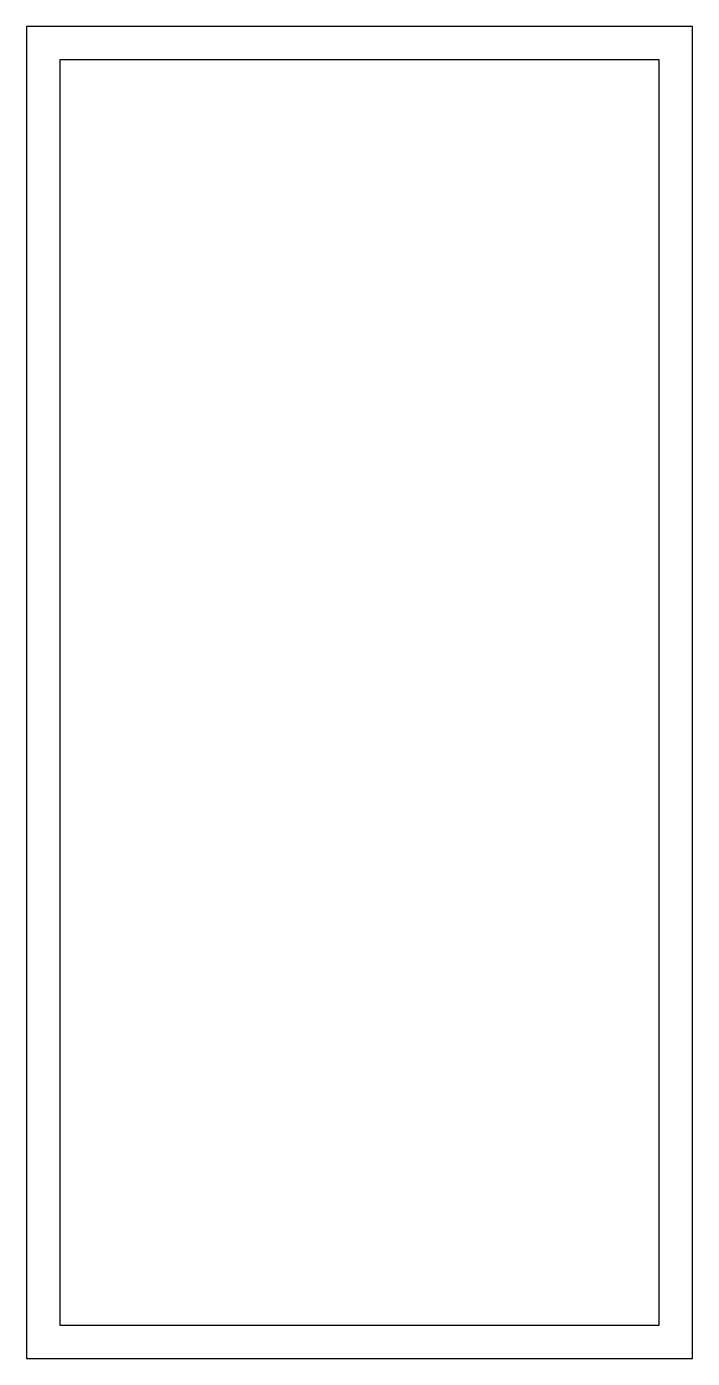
# Model space of a CAD drawing. Header units: metres. Extents: x -2 to 2, y -4 to 4.
import ezdxf

# ---------------------------------------------------------------- set-up
doc = ezdxf.new("R2010")
doc.units = ezdxf.units.M

msp = doc.modelspace()

# ---------------------------------------------------------------- linework, layer by layer
for points in [[(-2, -4), (2, -4), (2, 4), (-2, 4)], [(-1.8, -3.8), (1.8, -3.8), (1.8, 3.8), (-1.8, 3.8)]]:
    msp.add_lwpolyline(points, close=True)

doc.saveas('drawing.dxf')
